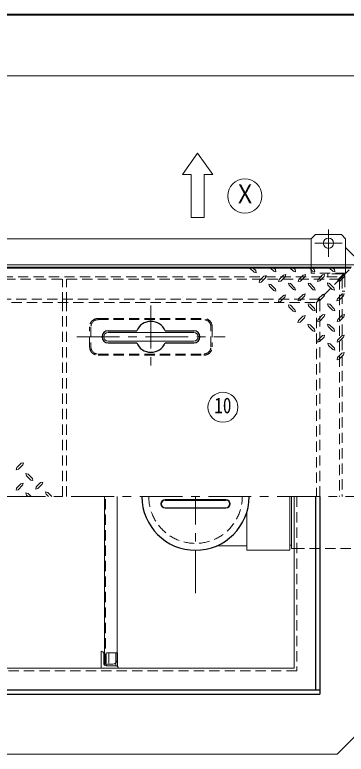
# Model space of a CAD drawing. Units: millimetres at full size, sheet at 1:10; details may follow other scales. Extents: x -2126 to 1924, y -1326 to 1484.
# Drawn here: x -1192 to -806, y 623 to 1484 of the extents above; entities that cross this region are included whole.
import ezdxf
from ezdxf.enums import TextEntityAlignment as Align

# ---------------------------------------------------------------- set-up
doc = ezdxf.new("R2010")
doc.units = ezdxf.units.MM
doc.header["$LTSCALE"] = 10
doc.linetypes.add('CHAIN1', pattern=[8, 5, -1, 1, -1])
doc.linetypes.add('DASHED1', pattern=[1.8, 1.2, -0.6])
doc.layers.add('0-0_ﾚｲﾔ1', color=4, linetype='Continuous', lineweight=9)
doc.styles.add('ＭＳ ゴシック', font='')
doc.styles.get('ＭＳ ゴシック').set_extended_font_data('MS Gothic')

msp = doc.modelspace()

# ---------------------------------------------------------------- linework, layer by layer
at = {"layer": '0-0_ﾚｲﾔ1', "color": 1, "lineweight": 40}
msp.add_line((1923.78, 1484.05), (-2126.22, 1484.05), dxfattribs=at)
at = {"layer": '0-0_ﾚｲﾔ1'}
for p, q in [((-796.22, 1413.05), (-1736.22, 1413.05)), ((-846.22, 1223.05), (-1246.22, 1223.05)), ((-841.22, 1228.05), (-846.22, 1223.05)), ((-846.22, 1223.05), (-846.22, 1193.05)), ((-841.22, 1228.05), (-811.22, 1228.05)), ((-806.22, 1223.05), (-811.22, 1228.05)), ((-806.22, 1223.05), (-806.22, 1193.05)), ((-766.22, 1173.05), (-806.22, 1213.05)), ((-917.77, 1189.05), (-912.92, 1184.3)), ((-893.63, 1189.05), (-890.01, 1185.43)), ((-889.93, 1189.05), (-888.17, 1187.28)), ((-870.73, 1189.05), (-867.11, 1185.43)), ((-866.95, 1189.05), (-865.18, 1187.28)), ((-848.09, 1189.05), (-844.69, 1185.51)), ((-844.45, 1189.05), (-842.76, 1187.36)), ((-824.85, 1189.05), (-821.23, 1185.43)), ((-821.15, 1189.05), (-819.38, 1187.28)), ((-887.44, 1184.79), (-890.01, 1185.43)), ((-888.17, 1187.28), (-887.44, 1184.79)), ((-864.54, 1184.71), (-867.11, 1185.43)), ((-865.18, 1187.28), (-864.54, 1184.71)), ((-842.12, 1184.87), (-844.69, 1185.51)), ((-842.76, 1187.36), (-842.12, 1184.87)), ((-818.66, 1184.71), (-821.23, 1185.43)), ((-819.38, 1187.28), (-818.66, 1184.71)), ((-906.57, 1174.66), (-907.21, 1172.17)), ((-904.64, 1172.81), (-907.21, 1172.17)), ((-904.64, 1172.81), (-899.58, 1177.88)), ((-883.67, 1175.87), (-884.31, 1173.38)), ((-881.74, 1174.02), (-884.31, 1173.38)), ((-881.74, 1174.02), (-876.68, 1179.08)), ((-872.18, 1169.12), (-872.82, 1171.69)), ((-870.33, 1171.05), (-872.82, 1171.69)), ((-870.33, 1171.05), (-865.26, 1165.9)), ((-860.76, 1175.79), (-861.41, 1173.3)), ((-858.84, 1173.94), (-861.41, 1173.3)), ((-858.84, 1173.94), (-853.77, 1179)), ((-849.27, 1169.04), (-849.92, 1171.61)), ((-847.43, 1170.97), (-849.92, 1171.61)), ((-847.43, 1170.97), (-842.36, 1165.82)), ((-838.35, 1175.95), (-838.99, 1173.46)), ((-836.42, 1174.1), (-838.99, 1173.46)), ((-836.42, 1174.1), (-831.35, 1179.16)), ((-826.85, 1169.2), (-827.5, 1171.77)), ((-825.01, 1171.13), (-827.5, 1171.77)), ((-825.01, 1171.13), (-819.94, 1165.98)), ((-814.88, 1175.79), (-815.52, 1173.3)), ((-812.95, 1173.94), (-815.52, 1173.3)), ((-812.95, 1173.94), (-807.89, 1179)), ((-895.08, 1167.91), (-895.72, 1170.48)), ((-893.23, 1169.84), (-895.72, 1170.48)), ((-895.08, 1167.91), (-890.01, 1162.85)), ((-893.23, 1169.84), (-888.17, 1164.7)), ((-887.44, 1162.21), (-890.01, 1162.85)), ((-888.17, 1164.7), (-887.44, 1162.21)), ((-872.18, 1169.12), (-867.11, 1164.05)), ((-864.54, 1163.41), (-867.11, 1164.05)), ((-865.26, 1165.9), (-864.54, 1163.41)), ((-849.27, 1169.04), (-844.21, 1163.97)), ((-841.64, 1163.33), (-844.21, 1163.97)), ((-842.36, 1165.82), (-841.64, 1163.33)), ((-826.85, 1169.2), (-821.79, 1164.14)), ((-819.22, 1163.49), (-821.79, 1164.14)), ((-819.94, 1165.98), (-819.22, 1163.49)), ((-881.98, 1150.31), (-876.92, 1155.38)), ((-859.08, 1151.52), (-854.01, 1156.58)), ((-836.18, 1151.44), (-831.11, 1156.5)), ((-813.76, 1151.6), (-808.69, 1156.66)), ((-883.91, 1152.16), (-884.55, 1149.67)), ((-881.98, 1150.31), (-884.55, 1149.67)), ((-872.34, 1143.89), (-872.98, 1146.46)), ((-870.49, 1145.81), (-872.98, 1146.46)), ((-870.49, 1145.81), (-865.43, 1140.67)), ((-861.01, 1153.37), (-861.65, 1150.88)), ((-859.08, 1151.52), (-861.65, 1150.88)), ((-849.43, 1145.09), (-850.08, 1147.66)), ((-847.59, 1147.02), (-850.08, 1147.66)), ((-847.59, 1147.02), (-842.52, 1141.88)), ((-838.1, 1153.29), (-838.75, 1150.8)), ((-836.18, 1151.44), (-838.75, 1150.8)), ((-826.53, 1145.01), (-827.18, 1147.58)), ((-824.68, 1146.94), (-827.18, 1147.58)), ((-824.68, 1146.94), (-819.62, 1141.8)), ((-815.68, 1153.45), (-816.33, 1150.96)), ((-813.76, 1151.6), (-816.33, 1150.96)), ((-872.34, 1143.89), (-867.27, 1138.82)), ((-864.7, 1138.18), (-867.27, 1138.82)), ((-865.43, 1140.67), (-864.7, 1138.18)), ((-849.43, 1145.09), (-844.37, 1140.03)), ((-841.8, 1139.39), (-844.37, 1140.03)), ((-842.52, 1141.88), (-841.8, 1139.39)), ((-826.53, 1145.01), (-821.47, 1139.95)), ((-818.9, 1139.3), (-821.47, 1139.95)), ((-819.62, 1141.8), (-818.9, 1139.3)), ((-861.17, 1128.14), (-861.81, 1125.64)), ((-859.24, 1126.29), (-854.18, 1131.35)), ((-838.26, 1129.34), (-838.91, 1126.85)), ((-836.34, 1127.49), (-831.27, 1132.55)), ((-815.36, 1129.26), (-816.01, 1126.77)), ((-813.43, 1127.41), (-808.37, 1132.47)), ((-859.24, 1126.29), (-861.81, 1125.64)), ((-849.6, 1121.14), (-850.24, 1123.72)), ((-847.75, 1123.07), (-850.24, 1123.72)), ((-849.6, 1121.14), (-844.53, 1116.08)), ((-847.75, 1123.07), (-842.68, 1117.93)), ((-836.34, 1127.49), (-838.91, 1126.85)), ((-826.69, 1121.06), (-827.34, 1123.64)), ((-824.85, 1122.99), (-827.34, 1123.64)), ((-826.69, 1121.06), (-821.63, 1116)), ((-824.85, 1122.99), (-819.78, 1117.85)), ((-813.43, 1127.41), (-816.01, 1126.77)), ((-841.96, 1115.44), (-844.53, 1116.08)), ((-842.68, 1117.93), (-841.96, 1115.44)), ((-819.06, 1115.36), (-821.63, 1116)), ((-819.78, 1117.85), (-819.06, 1115.36)), ((-838.43, 1105.39), (-839.07, 1102.9)), ((-836.5, 1103.55), (-839.07, 1102.9)), ((-836.5, 1103.55), (-831.43, 1108.61)), ((-815.52, 1105.31), (-816.17, 1102.82)), ((-813.6, 1103.47), (-816.17, 1102.82)), ((-813.6, 1103.47), (-808.53, 1108.53)), ((-824.44, 1101.05), (-827.01, 1101.7)), ((-826.29, 1099.13), (-827.01, 1101.7)), ((-826.29, 1099.13), (-821.23, 1094.14)), ((-824.44, 1101.05), (-819.38, 1095.99)), ((-818.66, 1093.42), (-821.23, 1094.14)), ((-819.38, 1095.99), (-818.66, 1093.42)), ((-815.6, 1084.9), (-816.25, 1082.33)), ((-815.6, 1084.9), (-810.54, 1089.97)), ((-813.68, 1083.05), (-808.69, 1088.12)), ((-813.68, 1083.05), (-816.25, 1082.33)), ((-1184.45, 961.78), (-1189.51, 956.72)), ((-1184.45, 961.78), (-1181.88, 962.42)), ((-1182.52, 959.93), (-1181.88, 962.42)), ((-1178.99, 949.89), (-1176.42, 949.24)), ((-1178.26, 947.39), (-1178.99, 949.89)), ((-1173.2, 942.25), (-1178.26, 947.39)), ((-1171.35, 944.18), (-1176.42, 949.24)), ((-1184.69, 938.07), (-1182.12, 938.72)), ((-1182.76, 936.22), (-1182.12, 938.72)), ((-1173.2, 942.25), (-1170.71, 941.61)), ((-1171.35, 944.18), (-1170.71, 941.61)), ((-1161.79, 939.28), (-1166.85, 934.22)), ((-1161.79, 939.28), (-1159.22, 939.92)), ((-1159.86, 937.43), (-1159.22, 939.92)), ((-1184.69, 938.07), (-1189.76, 933.01)), ((-1178.99, 927.3), (-1176.42, 926.66)), ((-1178.26, 924.81), (-1178.99, 927.3)), ((-1176.5, 923.05), (-1178.26, 924.81)), ((-1172.8, 923.05), (-1176.42, 926.66)), ((-1148.66, 923.05), (-1153.51, 927.79)), ((-871.22, 923.05), (-871.22, 860.55)), ((-869.22, 923.05), (-869.22, 862.55)), ((-1016.72, 919.55), (-945.72, 919.55)), ((-1016.72, 909.55), (-945.72, 909.55)), ((-921.22, 865.55), (-956.72, 865.55)), ((-871.22, 866.45), (-869.22, 866.45)), ((-869.22, 862.55), (-866.22, 862.55)), ((-1085.22, 728.05), (-1085.22, 726.05))]:
    msp.add_line(p, q, dxfattribs=at)
at = {"layer": '0-0_ﾚｲﾔ1', "color": 7, "lineweight": 18}
for p, q in [((-978.72, 1323.05), (-996.22, 1298.05)), ((-978.72, 1323.05), (-961.22, 1298.05)), ((-971.22, 1248.05), (-971.22, 1298.05)), ((-961.22, 1298.05), (-971.22, 1298.05)), ((-971.22, 1248.05), (-986.22, 1248.05)), ((-796.22, 1193.05), (-1736.22, 1193.05)), ((-799.22, 1190.05), (-1733.22, 1190.05)), ((-1083.22, 1114.05), (-983.22, 1114.05)), ((-1083.22, 1104.05), (-983.22, 1104.05)), ((-1087.47, 728.05), (-1087.47, 923.05)), ((-1072.47, 733.05), (-1072.47, 923.05)), ((-866.22, 923.05), (-866.22, 723.05)), ((-1091.22, 743.05), (-1091.22, 723.05)), ((-1072.47, 741.05), (-1072.09, 741.05)), ((-1072.09, 726.05), (-1072.09, 741.05)), ((-1088.22, 729.05), (-1088.22, 740.05)), ((-1077.47, 728.05), (-1087.47, 728.05)), ((-1085.22, 726.05), (-1072.09, 726.05)), ((-1074.22, 726.05), (-1074.22, 729.25)), ((-866.22, 723.05), (-1469.22, 723.05)), ((-816.22, 623.05), (-766.22, 673.05)), ((-816.22, 623.05), (-1716.22, 623.05))]:
    msp.add_line(p, q, dxfattribs=at)
at = {"layer": '0-0_ﾚｲﾔ1', "linetype": 'CHAIN1'}
for p, q in [((-826.22, 1234.05), (-826.22, 1202.05)), ((-842.22, 1218.05), (-810.22, 1218.05)), ((-1033.22, 1145.55), (-1033.22, 1072.55)), ((-1119.72, 1109.05), (-946.72, 1109.05)), ((-2006.22, 923.05), (-446.22, 923.05)), ((-981.22, 810.55), (-981.22, 923.05))]:
    msp.add_line(p, q, dxfattribs=at)
at = {"layer": '0-0_ﾚｲﾔ1', "color": 5, "lineweight": 25}
for p, q in [((-800.22, 1189.05), (-1732.22, 1189.05)), ((-1083.22, 1116.05), (-1049.8, 1116.05)), ((-1016.63, 1116.05), (-983.22, 1116.05)), ((-1083.22, 1102.05), (-1049.8, 1102.05)), ((-1016.63, 1102.05), (-983.22, 1102.05)), ((-841.22, 923.05), (-841.22, 698.05)), ((-836.22, 923.05), (-836.22, 693.05)), ((-1016.72, 919.05), (-945.72, 919.05)), ((-1016.72, 910.05), (-945.72, 910.05)), ((-1696.22, 698.05), (-836.22, 698.05)), ((-1696.22, 693.05), (-836.22, 693.05))]:
    msp.add_line(p, q, dxfattribs=at)
at = {"layer": '0-0_ﾚｲﾔ1', "linetype": 'DASHED1'}
for p, q in [((-846.22, 1193.05), (-846.22, 1183.05)), ((-810.68, 1178.58), (-800.22, 1189.05)), ((-806.22, 1193.05), (-806.22, 1183.05)), ((-806.22, 1183.05), (-846.22, 1183.05)), ((-827.02, 1182.25), (-827.02, 1179.05)), ((-810.22, 1182.25), (-827.02, 1182.25)), ((-813.22, 1176.05), (-1240.72, 1176.05)), ((-1136.22, 1149.05), (-1136.22, 1176.05)), ((-1131.72, 1149.05), (-1131.72, 1176.05)), ((-813.22, 1176.05), (-813.22, 923.05)), ((-807.02, 1179.05), (-807.02, 1162.25)), ((-810.22, 1162.25), (-807.02, 1162.25)), ((-836.22, 1153.05), (-1696.22, 1153.05)), ((-836.22, 923.05), (-836.22, 1153.05)), ((-1085.97, 728.05), (-1085.97, 923.05)), ((-863.22, 923.05), (-863.22, 720.05)), ((-866.22, 862.55), (-785.22, 862.55)), ((-1072.47, 741.05), (-1085.22, 741.05)), ((-1085.22, 741.05), (-1085.22, 728.05)), ((-1082.22, 741.05), (-1082.22, 726.05)), ((-1074.22, 729.25), (-1074.22, 741.05)), ((-863.22, 720.05), (-1669.22, 720.05))]:
    msp.add_line(p, q, dxfattribs=at)
at = {"layer": '0-0_ﾚｲﾔ1', "color": 7, "linetype": 'DASHED1', "lineweight": 18}
for p, q in [((-1242.12, 1179.05), (-811.82, 1179.05)), ((-810.68, 1178.58), (-840.22, 1149.05)), ((-810.22, 1177.45), (-810.22, 923.05)), ((-1213.72, 1149.05), (-840.22, 1149.05)), ((-1136.22, 923.05), (-1136.22, 1149.05)), ((-1131.72, 923.05), (-1131.72, 1149.05)), ((-840.22, 1149.05), (-840.22, 923.05)), ((-1094.72, 1130.55), (-971.72, 1130.55)), ((-1094.72, 1129.05), (-971.72, 1129.05)), ((-1104.72, 1097.55), (-1104.72, 1120.55)), ((-1103.22, 1120.55), (-1103.22, 1097.55)), ((-963.22, 1097.55), (-963.22, 1120.55)), ((-961.72, 1120.55), (-961.72, 1097.55)), ((-1094.72, 1089.05), (-971.72, 1089.05)), ((-1094.72, 1087.55), (-971.72, 1087.55))]:
    msp.add_line(p, q, dxfattribs=at)
at = {"layer": '0-0_ﾚｲﾔ1', "color": 7, "lineweight": 18}
msp.add_lwpolyline([(-986.22, 1248.05), (-986.22, 1298.05), (-996.22, 1298.05)], dxfattribs=at)
at = {"layer": '0-0_ﾚｲﾔ1'}
for points in [[(-913.96, 1189.05), (-911.07, 1186.15), (-910.35, 1183.58), (-912.92, 1184.3)], [(-906.57, 1174.66), (-901.43, 1179.8), (-898.93, 1180.45), (-899.58, 1177.88)], [(-883.67, 1175.87), (-878.52, 1181.01), (-876.03, 1181.65), (-876.68, 1179.08)], [(-860.76, 1175.79), (-855.62, 1180.93), (-853.13, 1181.57), (-853.77, 1179)], [(-838.35, 1175.95), (-833.2, 1181.09), (-830.71, 1181.73), (-831.35, 1179.16)], [(-814.88, 1175.79), (-809.74, 1180.93), (-807.25, 1181.57), (-807.89, 1179)], [(-883.91, 1152.16), (-878.76, 1157.3), (-876.27, 1157.95), (-876.92, 1155.38)], [(-861.01, 1153.37), (-855.86, 1158.51), (-853.37, 1159.15), (-854.01, 1156.58)], [(-838.1, 1153.29), (-832.96, 1158.43), (-830.47, 1159.07), (-831.11, 1156.5)], [(-815.68, 1153.45), (-810.54, 1158.59), (-808.05, 1159.23), (-808.69, 1156.66)], [(-861.17, 1128.14), (-856.02, 1133.28), (-853.53, 1133.92), (-854.18, 1131.35)], [(-838.26, 1129.34), (-833.12, 1134.48), (-830.63, 1135.13), (-831.27, 1132.55)], [(-815.36, 1129.26), (-810.22, 1134.4), (-807.73, 1135.05), (-808.37, 1132.47)], [(-838.43, 1105.39), (-833.28, 1110.54), (-830.79, 1111.18), (-831.43, 1108.61)], [(-815.52, 1105.31), (-810.38, 1110.46), (-807.89, 1111.1), (-808.53, 1108.53)], [(-810.54, 1089.97), (-807.97, 1090.69), (-808.69, 1088.12)], [(-1182.52, 959.93), (-1187.67, 954.79), (-1190.16, 954.14), (-1189.51, 956.72)], [(-1182.76, 936.22), (-1187.91, 931.08), (-1190.4, 930.44), (-1189.76, 933.01)], [(-1159.86, 937.43), (-1165.01, 932.29), (-1167.5, 931.64), (-1166.85, 934.22)], [(-1152.47, 923.05), (-1155.36, 925.94), (-1156.09, 928.51), (-1153.51, 927.79)], [(-921.22, 905.55), (-921.22, 860.55), (-871.22, 860.55)]]:
    msp.add_lwpolyline(points, dxfattribs=at)
at = {"layer": '0-0_ﾚｲﾔ1', "color": 7, "lineweight": 18}
for centre, radius in [((-923.72, 1273.05), 20), ((-949.33, 1027.05), 17.5)]:
    msp.add_circle(centre, radius, dxfattribs=at)
at = {"layer": '0-0_ﾚｲﾔ1'}
msp.add_circle((-826.22, 1218.05), 6, dxfattribs=at)
at = {"layer": '0-0_ﾚｲﾔ1', "linetype": 'DASHED1'}
msp.add_arc((-810.22, 1179.05), 3.2, 0, 90, dxfattribs=at)
at = {"layer": '0-0_ﾚｲﾔ1', "color": 7, "linetype": 'DASHED1', "lineweight": 18}
for centre, radius, start, end in [((-811.82, 1177.45), 1.6, 0, 90), ((-1094.72, 1120.55), 10, 90, 180), ((-1094.72, 1120.55), 8.5, 90, 180), ((-971.72, 1120.55), 10, 0, 90), ((-971.72, 1120.55), 8.5, 0, 90), ((-1094.72, 1097.55), 10, 180, 270), ((-1094.72, 1097.55), 8.5, 180, 270), ((-971.72, 1097.55), 10, 270, 0), ((-971.72, 1097.55), 8.5, 270, 0), ((-981.22, 923.05), 54.5, 180, 0)]:
    msp.add_arc(centre, radius, start, end, dxfattribs=at)
at = {"layer": '0-0_ﾚｲﾔ1', "color": 5, "lineweight": 25}
for centre, radius, start, end in [((-1033.22, 1109.05), 18, 22.88538, 157.11462), ((-1083.22, 1109.05), 7, 90, 270), ((-983.22, 1109.05), 7, 270, 90), ((-1033.22, 1109.05), 18, 202.88538, 337.11462), ((-981.22, 923.05), 62.5, 180, 0), ((-1016.72, 914.55), 4.5, 90, 270), ((-945.72, 914.55), 4.5, 270, 90)]:
    msp.add_arc(centre, radius, start, end, dxfattribs=at)
at = {"layer": '0-0_ﾚｲﾔ1', "color": 7, "lineweight": 18}
for centre, radius, start, end in [((-1083.22, 1109.05), 5, 90, 270), ((-983.22, 1109.05), 5, 270, 90), ((-1091.22, 740.05), 3, 0, 90), ((-1077.47, 733.05), 5, 270, 0), ((-1085.22, 729.05), 3, 180, 270), ((-1074.22, 723.05), 3, 0, 90)]:
    msp.add_arc(centre, radius, start, end, dxfattribs=at)
at = {"layer": '0-0_ﾚｲﾔ1'}
for centre, start, end in [((-1016.72, 914.55), 90, 270), ((-945.72, 914.55), 270, 90)]:
    msp.add_arc(centre, 5, start, end, dxfattribs=at)

# ---------------------------------------------------------------- texts
at = {"layer": '0-0_ﾚｲﾔ1', "color": 7, "style": 'ＭＳ ゴシック'}
for s, height, width, p in [('Ｘ', 21.99, 0.85, (-936.22, 1258.05)), ('10', 18.33, 0.8, (-959.33, 1014.55))]:
    msp.add_text(s, height=height, dxfattribs=dict(at, width=width)).set_placement(p, align=Align.BOTTOM_LEFT)

doc.saveas('drawing.dxf')
